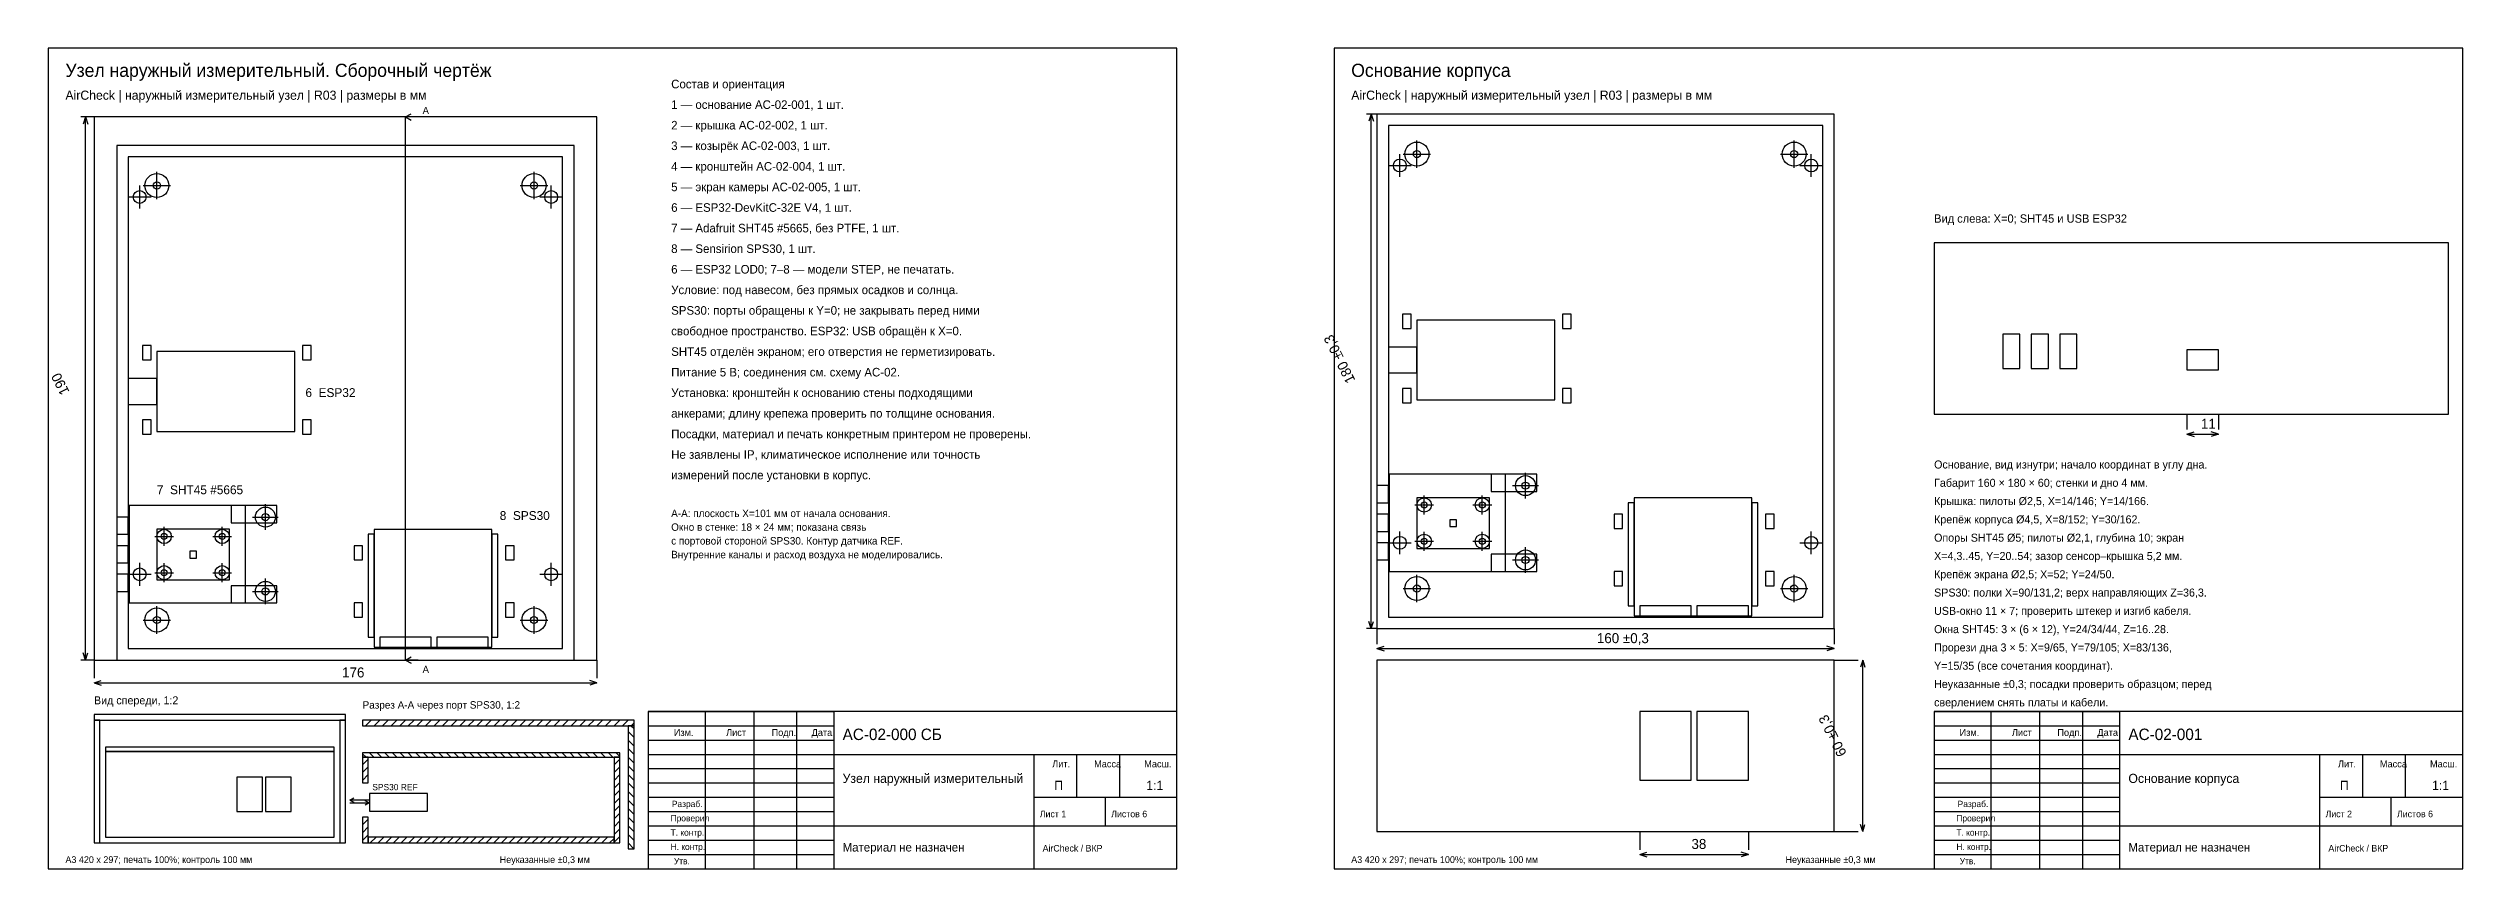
# Model space of a CAD drawing. Header units: millimetres. Extents: x 20 to 2665, y 5 to 292.
# Drawn here: x 20 to 865, y 5 to 292 of the extents above; entities that cross this region are included whole.
import ezdxf

# ---------------------------------------------------------------- set-up
doc = ezdxf.new("R2010")
doc.units = ezdxf.units.MM
for name, color, linetype in [('D-CENTER', 7, 'Continuous'), ('D-DETAIL', 7, 'Continuous'), ('D-DIM', 7, 'Continuous'), ('D-OUTLINE', 7, 'Continuous'), ('D-REF', 7, 'Continuous'), ('D-TEXT', 7, 'Continuous')]:
    doc.layers.add(name, color=color, linetype=linetype)

msp = doc.modelspace()

# ---------------------------------------------------------------- linework, layer by layer
at = {"layer": 'D-CENTER'}
for p, q in [((145, 78), (145, 268)), ((493, 247), (493, 255)), ((494.2, 255), (503.8, 255)), ((499, 250.2), (499, 259.8)), ((626.2, 255), (635.8, 255)), ((631, 250.2), (631, 259.8)), ((637, 247), (637, 255)), ((58, 239.2), (58, 248.8)), ((190, 239.2), (190, 248.8)), ((489, 251), (497, 251)), ((633, 251), (641, 251)), ((48, 240), (56, 240)), ((52, 236), (52, 244)), ((53.2, 244), (62.8, 244)), ((185.2, 244), (194.8, 244)), ((192, 240), (200, 240)), ((196, 236), (196, 244)), ((501.54, 128.94), (501.54, 135.54)), ((521.86, 128.94), (521.86, 135.54)), ((532.5, 139), (541.5, 139)), ((537, 134.5), (537, 143.5)), ((91.5, 128), (100.5, 128)), ((96, 123.5), (96, 132.5)), ((498.24, 132.24), (504.84, 132.24)), ((518.56, 132.24), (525.16, 132.24)), ((57.24, 121.24), (63.84, 121.24)), ((60.54, 117.94), (60.54, 124.54)), ((77.56, 121.24), (84.16, 121.24)), ((80.86, 117.94), (80.86, 124.54)), ((489, 119), (497, 119)), ((493, 115), (493, 123)), ((498.24, 119.54), (504.84, 119.54)), ((501.54, 116.24), (501.54, 122.84)), ((518.56, 119.54), (525.16, 119.54)), ((521.86, 116.24), (521.86, 122.84)), ((633, 119), (641, 119)), ((637, 115), (637, 123)), ((52, 104), (52, 112)), ((60.54, 105.24), (60.54, 111.84)), ((80.86, 105.24), (80.86, 111.84)), ((196, 104), (196, 112)), ((532.5, 113), (541.5, 113)), ((537, 108.5), (537, 117.5)), ((48, 108), (56, 108)), ((57.24, 108.54), (63.84, 108.54)), ((77.56, 108.54), (84.16, 108.54)), ((91.5, 102), (100.5, 102)), ((96, 97.5), (96, 106.5)), ((192, 108), (200, 108)), ((494.2, 103), (503.8, 103)), ((499, 98.2), (499, 107.8)), ((626.2, 103), (635.8, 103)), ((631, 98.2), (631, 107.8)), ((58, 87.2), (58, 96.8)), ((190, 87.2), (190, 96.8)), ((53.2, 92), (62.8, 92)), ((185.2, 92), (194.8, 92))]:
    msp.add_line(p, q, dxfattribs=at)
at = {"layer": 'D-DETAIL'}
for p, q in [((145, 268), (147, 269.1)), ((149.5, 268), (145, 268)), ((145, 268), (147, 266.9)), ((641, 265), (489, 265)), ((489, 265), (489, 93)), ((641, 93), (641, 265)), ((200, 254), (48, 254)), ((48, 254), (48, 82)), ((200, 82), (200, 254)), ((497, 199), (494, 199)), ((494, 199), (494, 194)), ((497, 194), (497, 199)), ((553, 199), (550, 199)), ((550, 199), (550, 194)), ((553, 194), (553, 199)), ((56, 188), (53, 188)), ((53, 188), (53, 183)), ((56, 183), (56, 188)), ((112, 188), (109, 188)), ((109, 188), (109, 183)), ((112, 183), (112, 188)), ((494, 194), (497, 194)), ((550, 194), (553, 194)), ((710, 192), (704, 192)), ((704, 192), (704, 180)), ((710, 180), (710, 192)), ((720, 192), (714, 192)), ((714, 192), (714, 180)), ((720, 180), (720, 192)), ((730, 192), (724, 192)), ((724, 192), (724, 180)), ((730, 180), (730, 192)), ((779.5, 186.5), (768.5, 186.5)), ((768.5, 186.5), (768.5, 179.5)), ((779.5, 179.5), (779.5, 186.5)), ((53, 183), (56, 183)), ((109, 183), (112, 183)), ((704, 180), (710, 180)), ((714, 180), (720, 180)), ((724, 180), (730, 180)), ((768.5, 179.5), (779.5, 179.5)), ((497, 173), (494, 173)), ((494, 173), (494, 168)), ((497, 168), (497, 173)), ((553, 173), (550, 173)), ((550, 173), (550, 168)), ((553, 168), (553, 173)), ((56, 162), (53, 162)), ((53, 162), (53, 157)), ((56, 157), (56, 162)), ((112, 162), (109, 162)), ((109, 162), (109, 157)), ((112, 157), (112, 162)), ((494, 168), (497, 168)), ((550, 168), (553, 168)), ((53, 157), (56, 157)), ((109, 157), (112, 157)), ((489, 139), (485, 139)), ((485, 139), (485, 133)), ((489, 133), (489, 139)), ((530, 143), (489.3, 143)), ((489.3, 143), (489.3, 109)), ((541, 143), (525, 143)), ((525, 143), (525, 137)), ((525, 137), (541, 137)), ((530, 109), (530, 143)), ((541, 137), (541, 143)), ((48, 128), (44, 128)), ((44, 128), (44, 122)), ((48, 122), (48, 128)), ((89, 132), (48.3, 132)), ((48.3, 132), (48.3, 98)), ((100, 132), (84, 132)), ((84, 132), (84, 126)), ((89, 98), (89, 132)), ((100, 126), (100, 132)), ((485, 133), (489, 133)), ((489, 129), (485, 129)), ((485, 129), (485, 123)), ((489, 123), (489, 129)), ((512.9, 127.09), (510.5, 127.09)), ((510.5, 127.09), (510.5, 124.69)), ((512.9, 124.69), (512.9, 127.09)), ((571, 129), (568, 129)), ((568, 129), (568, 124)), ((571, 124), (571, 129)), ((575, 133), (572.9, 133)), ((572.9, 133), (572.9, 97)), ((575, 97), (575, 133)), ((618.3, 133), (616.2, 133)), ((616.2, 133), (616.2, 97)), ((618.3, 97), (618.3, 133)), ((624, 129), (621, 129)), ((621, 129), (621, 124)), ((624, 124), (624, 129)), ((44, 122), (48, 122)), ((84, 126), (100, 126)), ((134, 122), (131.9, 122)), ((131.9, 122), (131.9, 86)), ((134, 86), (134, 122)), ((177.3, 122), (175.2, 122)), ((175.2, 122), (175.2, 86)), ((177.3, 86), (177.3, 122)), ((485, 123), (489, 123)), ((489, 119), (485, 119)), ((485, 119), (485, 113)), ((489, 113), (489, 119)), ((510.5, 124.69), (512.9, 124.69)), ((568, 124), (571, 124)), ((621, 124), (624, 124)), ((48, 118), (44, 118)), ((44, 118), (44, 112)), ((44, 112), (48, 112)), ((48, 112), (48, 118)), ((71.9, 116.09), (69.5, 116.09)), ((69.5, 116.09), (69.5, 113.69)), ((69.5, 113.69), (71.9, 113.69)), ((71.9, 113.69), (71.9, 116.09)), ((130, 118), (127, 118)), ((127, 118), (127, 113)), ((127, 113), (130, 113)), ((130, 113), (130, 118)), ((183, 118), (180, 118)), ((180, 118), (180, 113)), ((180, 113), (183, 113)), ((183, 113), (183, 118)), ((485, 113), (489, 113)), ((541, 115), (525, 115)), ((525, 115), (525, 109)), ((541, 109), (541, 115)), ((48, 108), (44, 108)), ((44, 108), (44, 102)), ((44, 102), (48, 102)), ((48, 102), (48, 108)), ((100, 104), (84, 104)), ((84, 104), (84, 98)), ((100, 98), (100, 104)), ((489.3, 109), (530, 109)), ((525, 109), (541, 109)), ((571, 109), (568, 109)), ((568, 109), (568, 104)), ((568, 104), (571, 104)), ((571, 104), (571, 109)), ((624, 109), (621, 109)), ((621, 109), (621, 104)), ((621, 104), (624, 104)), ((624, 104), (624, 109)), ((48.3, 98), (89, 98)), ((84, 98), (100, 98)), ((130, 98), (127, 98)), ((127, 98), (127, 93)), ((127, 93), (130, 93)), ((130, 93), (130, 98)), ((183, 98), (180, 98)), ((180, 98), (180, 93)), ((180, 93), (183, 93)), ((183, 93), (183, 98)), ((489, 93), (641, 93)), ((572.9, 97), (575, 97)), ((595, 97), (577, 97)), ((577, 97), (577, 93)), ((577, 93), (595, 93)), ((595, 93), (595, 97)), ((615, 97), (597, 97)), ((597, 97), (597, 93)), ((597, 93), (615, 93)), ((615, 93), (615, 97)), ((616.2, 97), (618.3, 97)), ((131.9, 86), (134, 86)), ((154, 86), (136, 86)), ((136, 86), (136, 82)), ((154, 82), (154, 86)), ((174, 86), (156, 86)), ((156, 86), (156, 82)), ((174, 82), (174, 86)), ((175.2, 86), (177.3, 86)), ((48, 82), (200, 82)), ((136, 82), (154, 82)), ((145, 78), (147, 79.1)), ((149.5, 78), (145, 78)), ((145, 78), (147, 76.9)), ((156, 82), (174, 82)), ((230, 60), (295, 60)), ((250, 5), (250, 60)), ((267, 5), (267, 60)), ((282, 5), (282, 60)), ((595, 60), (577, 60)), ((577, 60), (577, 36)), ((595, 36), (595, 60)), ((615, 60), (597, 60)), ((597, 60), (597, 36)), ((615, 36), (615, 60)), ((680, 60), (745, 60)), ((700, 5), (700, 60)), ((717, 5), (717, 60)), ((732, 5), (732, 60)), ((124, 59), (36, 59)), ((36, 59), (36, 57)), ((36, 57), (124, 57)), ((38, 57), (36, 57)), ((36, 57), (36, 14)), ((38, 14), (38, 57)), ((124, 57), (122, 57)), ((122, 57), (122, 14)), ((124, 57), (124, 59)), ((124, 14), (124, 57)), ((131, 55), (133, 57)), ((134, 55), (136, 57)), ((137, 55), (139, 57)), ((140, 55), (142, 57)), ((143, 55), (145, 57)), ((146, 55), (148, 57)), ((149, 55), (151, 57)), ((152, 55), (154, 57)), ((155, 55), (157, 57)), ((158, 55), (160, 57)), ((161, 55), (163, 57)), ((164, 55), (166, 57)), ((167, 55), (169, 57)), ((170, 55), (172, 57)), ((173, 55), (175, 57)), ((176, 55), (178, 57)), ((179, 55), (181, 57)), ((182, 55), (184, 57)), ((185, 55), (187, 57)), ((188, 55), (190, 57)), ((191, 55), (193, 57)), ((194, 55), (196, 57)), ((197, 55), (199, 57)), ((200, 55), (202, 57)), ((203, 55), (205, 57)), ((206, 55), (208, 57)), ((209, 55), (211, 57)), ((212, 55), (214, 57)), ((215, 55), (217, 57)), ((218, 55), (220, 57)), ((221, 55), (223, 57)), ((222.9, 53), (225, 50.9)), ((225, 53.9), (223.9, 55)), ((225, 56), (224, 55)), ((230, 55), (295, 55)), ((680, 55), (745, 55)), ((120, 47.5), (40, 47.5)), ((40, 47.5), (40, 46)), ((40, 46), (120, 46)), ((120, 46), (120, 47.5)), ((130, 45.2), (131.2, 44)), ((130, 41.3), (132, 43.3)), ((133.9, 44), (132.4, 45.5)), ((136.6, 44), (135.1, 45.5)), ((139.3, 44), (137.8, 45.5)), ((142, 44), (140.5, 45.5)), ((144.7, 44), (143.2, 45.5)), ((147.4, 44), (145.9, 45.5)), ((150.1, 44), (148.6, 45.5)), ((152.8, 44), (151.3, 45.5)), ((155.5, 44), (154, 45.5)), ((158.2, 44), (156.7, 45.5)), ((160.9, 44), (159.4, 45.5)), ((163.6, 44), (162.1, 45.5)), ((166.3, 44), (164.8, 45.5)), ((169, 44), (167.5, 45.5)), ((171.7, 44), (170.2, 45.5)), ((174.4, 44), (172.9, 45.5)), ((177.1, 44), (175.6, 45.5)), ((179.8, 44), (178.3, 45.5)), ((182.5, 44), (181, 45.5)), ((185.2, 44), (183.7, 45.5)), ((187.9, 44), (186.4, 45.5)), ((190.6, 44), (189.1, 45.5)), ((193.3, 44), (191.8, 45.5)), ((196, 44), (194.5, 45.5)), ((198.7, 44), (197.2, 45.5)), ((201.4, 44), (199.9, 45.5)), ((204.1, 44), (202.6, 45.5)), ((206.8, 44), (205.3, 45.5)), ((209.5, 44), (208, 45.5)), ((212.2, 44), (210.7, 45.5)), ((214.9, 44), (213.4, 45.5)), ((217.6, 44), (216.1, 45.5)), ((218, 41.3), (220, 43.3)), ((220, 44.3), (218.8, 45.5)), ((222.9, 50), (225, 47.9)), ((222.9, 47), (225, 44.9)), ((222.9, 44), (225, 41.9)), ((230, 50), (295, 50)), ((230, 45), (295, 45)), ((680, 50), (745, 50)), ((680, 45), (745, 45)), ((95, 37), (86, 37)), ((86, 37), (86, 25)), ((95, 25), (95, 37)), ((105, 37), (96, 37)), ((96, 37), (96, 25)), ((105, 25), (105, 37)), ((130, 38.6), (132, 40.6)), ((130, 35.9), (132, 37.9)), ((132, 35.2), (131.8, 35)), ((218, 38.6), (220, 40.6)), ((218, 35.9), (220, 37.9)), ((218, 33.2), (220, 35.2)), ((222.9, 41), (225, 38.9)), ((222.9, 38), (225, 35.9)), ((222.9, 35), (225, 32.9)), ((230, 40), (295, 40)), ((230, 35), (295, 35)), ((577, 36), (595, 36)), ((597, 36), (615, 36)), ((680, 40), (745, 40)), ((680, 35), (745, 35)), ((125.5, 29), (126.9, 29.77)), ((132.3, 29), (125.5, 29)), ((125.5, 29), (126.9, 28.23)), ((125.5, 28), (132.3, 28)), ((132.3, 28), (130.9, 28.77)), ((132.3, 28), (130.9, 27.23)), ((218, 30.5), (220, 32.5)), ((218, 27.8), (220, 29.8)), ((218, 25.1), (220, 27.1)), ((222.9, 32), (225, 29.9)), ((222.9, 29), (225, 26.9)), ((222.9, 26), (225, 23.9)), ((230, 30), (295, 30)), ((680, 30), (745, 30)), ((86, 25), (95, 25)), ((96, 25), (105, 25)), ((130, 20.3), (132, 22.3)), ((130, 17.6), (132, 19.6)), ((130, 14.9), (132, 16.9)), ((218, 22.4), (220, 24.4)), ((218, 19.7), (220, 21.7)), ((218, 17), (220, 19)), ((222.9, 23), (225, 20.9)), ((222.9, 20), (225, 17.9)), ((222.9, 17), (225, 14.9)), ((230, 25), (295, 25)), ((230, 20), (295, 20)), ((680, 25), (745, 25)), ((680, 20), (745, 20)), ((36, 14), (38, 14)), ((122, 14), (124, 14)), ((132, 14.2), (131.8, 14)), ((132.7, 14), (134.7, 16)), ((135.4, 14), (137.4, 16)), ((138.1, 14), (140.1, 16)), ((140.8, 14), (142.8, 16)), ((143.5, 14), (145.5, 16)), ((146.2, 14), (148.2, 16)), ((148.9, 14), (150.9, 16)), ((151.6, 14), (153.6, 16)), ((154.3, 14), (156.3, 16)), ((157, 14), (159, 16)), ((159.7, 14), (161.7, 16)), ((162.4, 14), (164.4, 16)), ((165.1, 14), (167.1, 16)), ((167.8, 14), (169.8, 16)), ((170.5, 14), (172.5, 16)), ((173.2, 14), (175.2, 16)), ((175.9, 14), (177.9, 16)), ((178.6, 14), (180.6, 16)), ((181.3, 14), (183.3, 16)), ((184, 14), (186, 16)), ((186.7, 14), (188.7, 16)), ((189.4, 14), (191.4, 16)), ((192.1, 14), (194.1, 16)), ((194.8, 14), (196.8, 16)), ((197.5, 14), (199.5, 16)), ((200.2, 14), (202.2, 16)), ((202.9, 14), (204.9, 16)), ((205.6, 14), (207.6, 16)), ((208.3, 14), (210.3, 16)), ((211, 14), (213, 16)), ((213.7, 14), (215.7, 16)), ((218, 15.6), (216.4, 14)), ((218, 14.3), (220, 16.3)), ((222.9, 14), (224.9, 12)), ((230, 15), (295, 15)), ((230, 10), (295, 10)), ((680, 15), (745, 15)), ((680, 10), (745, 10))]:
    msp.add_line(p, q, dxfattribs=at)
for centre, radius in [((499, 255), 4.2), ((631, 255), 4.2), ((58, 244), 4.2), ((190, 244), 4.2), ((537, 139), 3.5), ((96, 128), 3.5), ((501.54, 132.24), 2.5), ((521.86, 132.24), 2.5), ((60.54, 121.24), 2.5), ((80.86, 121.24), 2.5), ((501.54, 119.54), 2.5), ((521.86, 119.54), 2.5), ((60.54, 108.54), 2.5), ((80.86, 108.54), 2.5), ((537, 113), 3.5), ((96, 102), 3.5), ((499, 103), 4.2), ((631, 103), 4.2), ((58, 92), 4.2), ((190, 92), 4.2)]:
    msp.add_circle(centre, radius, dxfattribs=at)
at = {"layer": 'D-DIM'}
for p, q in [((36, 268), (31.4, 268)), ((33, 268), (32.2, 265.5)), ((33, 78), (33, 268)), ((33, 268), (33.8, 265.5)), ((485, 269), (481.4, 269)), ((483, 269), (482.2, 266.5)), ((483, 89), (483, 269)), ((483, 269), (483.8, 266.5)), ((768.5, 164), (768.5, 158.6)), ((779.5, 164), (779.5, 158.6)), ((768.5, 157), (771, 157.8)), ((768.5, 157), (779.5, 157)), ((768.5, 157), (771, 156.2)), ((779.5, 157), (777, 157.8)), ((779.5, 157), (777, 156.2)), ((485, 89), (481.4, 89)), ((483, 89), (482.2, 91.5)), ((483, 89), (483.8, 91.5)), ((485, 89), (485, 83.6)), ((645, 89), (645, 83.6)), ((36, 78), (31.4, 78)), ((33, 78), (32.2, 80.5)), ((33, 78), (33.8, 80.5)), ((36, 78), (36, 71.6)), ((212, 78), (212, 71.6)), ((485, 82), (487.5, 82.8)), ((485, 82), (645, 82)), ((485, 82), (487.5, 81.2)), ((645, 82), (642.5, 82.8)), ((645, 82), (642.5, 81.2)), ((645, 78), (653.4, 78)), ((655, 78), (654.2, 75.5)), ((655, 18), (655, 78)), ((655, 78), (655.8, 75.5)), ((36, 70), (38.5, 70.8)), ((36, 70), (212, 70)), ((36, 70), (38.5, 69.2)), ((212, 70), (209.5, 70.8)), ((212, 70), (209.5, 69.2)), ((577, 18), (577, 11.6)), ((615, 18), (615, 11.6)), ((645, 18), (653.4, 18)), ((655, 18), (654.2, 20.5)), ((655, 18), (655.8, 20.5)), ((577, 10), (579.5, 10.8)), ((577, 10), (615, 10)), ((577, 10), (579.5, 9.2)), ((615, 10), (612.5, 10.8)), ((615, 10), (612.5, 9.2))]:
    msp.add_line(p, q, dxfattribs=at)
at = {"layer": 'D-OUTLINE'}
for p, q in [((415, 292), (20, 292)), ((20, 292), (20, 5)), ((415, 5), (415, 292)), ((865, 292), (470, 292)), ((470, 292), (470, 5)), ((865, 5), (865, 292)), ((645, 269), (485, 269)), ((485, 269), (485, 89)), ((645, 89), (645, 269)), ((204, 258), (44, 258)), ((44, 258), (44, 78)), ((204, 78), (204, 258)), ((860, 224), (680, 224)), ((680, 224), (680, 164)), ((860, 164), (860, 224)), ((680, 164), (860, 164)), ((485, 89), (645, 89)), ((44, 78), (204, 78)), ((645, 78), (485, 78)), ((485, 78), (485, 18)), ((645, 18), (645, 78)), ((415, 60), (230, 60)), ((230, 60), (230, 5)), ((295, 5), (295, 60)), ((415, 5), (415, 60)), ((865, 60), (680, 60)), ((680, 60), (680, 5)), ((745, 5), (745, 60)), ((865, 5), (865, 60)), ((124, 59), (36, 59)), ((36, 59), (36, 14)), ((124, 14), (124, 59)), ((225, 57), (130, 57)), ((130, 57), (130, 55)), ((130, 55), (225, 55)), ((225, 55), (222.9, 55)), ((222.9, 55), (222.9, 12)), ((225, 55), (225, 57)), ((225, 12), (225, 55)), ((120, 46), (40, 46)), ((40, 46), (40, 16)), ((120, 16), (120, 46)), ((220, 45.5), (130, 45.5)), ((130, 45.5), (130, 44)), ((132, 44), (130, 44)), ((130, 44), (130, 35)), ((130, 44), (220, 44)), ((132, 35), (132, 44)), ((220, 44), (218, 44)), ((218, 44), (218, 14)), ((220, 44), (220, 45.5)), ((220, 14), (220, 44)), ((295, 45), (415, 45)), ((365, 5), (365, 45)), ((380, 30), (380, 45)), ((395, 30), (395, 45)), ((745, 45), (865, 45)), ((815, 5), (815, 45)), ((830, 30), (830, 45)), ((845, 30), (845, 45)), ((130, 35), (132, 35)), ((365, 30), (415, 30)), ((390, 20), (390, 30)), ((815, 30), (865, 30)), ((840, 20), (840, 30)), ((132, 23), (130, 23)), ((130, 23), (130, 14)), ((132, 14), (132, 23)), ((295, 20), (415, 20)), ((485, 18), (645, 18)), ((745, 20), (865, 20)), ((36, 14), (124, 14)), ((40, 16), (120, 16)), ((130, 14), (132, 14)), ((218, 16), (132, 16)), ((132, 16), (132, 14)), ((132, 14), (218, 14)), ((218, 14), (218, 16)), ((218, 14), (220, 14)), ((222.9, 12), (225, 12)), ((20, 5), (415, 5)), ((230, 5), (415, 5)), ((470, 5), (865, 5)), ((680, 5), (865, 5))]:
    msp.add_line(p, q, dxfattribs=at)
for centre, radius in [((499, 255), 1.25), ((631, 255), 1.25), ((58, 244), 1.25), ((190, 244), 1.25), ((493, 251), 2.25), ((637, 251), 2.25), ((52, 240), 2.25), ((196, 240), 2.25), ((537, 139), 1.25), ((96, 128), 1.25), ((501.54, 132.24), 1.05), ((521.86, 132.24), 1.05), ((60.54, 121.24), 1.05), ((80.86, 121.24), 1.05), ((493, 119), 2.25), ((501.54, 119.54), 1.05), ((521.86, 119.54), 1.05), ((637, 119), 2.25), ((52, 108), 2.25), ((196, 108), 2.25), ((537, 113), 1.25), ((60.54, 108.54), 1.05), ((80.86, 108.54), 1.05), ((96, 102), 1.25), ((499, 103), 1.25), ((631, 103), 1.25), ((58, 92), 1.25), ((190, 92), 1.25)]:
    msp.add_circle(centre, radius, dxfattribs=at)
at = {"layer": 'D-REF'}
for p, q in [((212, 268), (36, 268)), ((36, 268), (36, 78)), ((212, 78), (212, 268)), ((547.26, 196.94), (499, 196.94)), ((499, 196.94), (499, 169)), ((547.26, 169), (547.26, 196.94)), ((106.26, 185.94), (58, 185.94)), ((58, 185.94), (58, 158)), ((106.26, 158), (106.26, 185.94)), ((499, 187.44), (489, 187.44)), ((489, 187.44), (489, 178.44)), ((499, 178.44), (499, 187.44)), ((489, 178.44), (499, 178.44)), ((58, 176.44), (48, 176.44)), ((48, 176.44), (48, 167.44)), ((58, 167.44), (58, 176.44)), ((499, 169), (547.26, 169)), ((48, 167.44), (58, 167.44)), ((58, 158), (106.26, 158)), ((524.4, 134.78), (499, 134.78)), ((499, 134.78), (499, 117)), ((524.4, 117), (524.4, 134.78)), ((616.2, 134.7), (575, 134.7)), ((575, 134.7), (575, 93.5)), ((616.2, 93.5), (616.2, 134.7)), ((83.4, 123.78), (58, 123.78)), ((58, 123.78), (58, 106)), ((83.4, 106), (83.4, 123.78)), ((175.2, 123.7), (134, 123.7)), ((134, 123.7), (134, 82.5)), ((175.2, 82.5), (175.2, 123.7)), ((499, 117), (524.4, 117)), ((58, 106), (83.4, 106)), ((575, 93.5), (616.2, 93.5)), ((36, 78), (212, 78)), ((134, 82.5), (175.2, 82.5)), ((152.7, 31.25), (132.4, 31.25)), ((132.4, 31.25), (132.4, 25.15)), ((152.7, 25.15), (152.7, 31.25)), ((132.4, 25.15), (152.7, 25.15))]:
    msp.add_line(p, q, dxfattribs=at)
for centre in [(52, 240), (196, 240), (52, 108), (196, 108)]:
    msp.add_circle(centre, 2.25, dxfattribs=at)

# ---------------------------------------------------------------- texts
at = {"layer": 'D-TEXT'}
for s, height, p in [('Узел наружный измерительный. Сборочный чертёж', 4.6, (26, 282)), ('Состав и ориентация', 3, (238, 278)), ('Основание корпуса', 4.6, (476, 282)), ('AirCheck | наружный измерительный узел | R03 | размеры в мм', 3.2, (26, 274)), ('А', 2.5, (151, 269)), ('1 — основание AC-02-001, 1 шт.', 3, (238, 270.8)), ('AirCheck | наружный измерительный узел | R03 | размеры в мм', 3.2, (476, 274)), ('2 — крышка AC-02-002, 1 шт.', 3, (238, 263.6)), ('3 — козырёк AC-02-003, 1 шт.', 3, (238, 256.4)), ('4 — кронштейн AC-02-004, 1 шт.', 3, (238, 249.2)), ('5 — экран камеры AC-02-005, 1 шт.', 3, (238, 242)), ('6 — ESP32-DevKitC-32E V4, 1 шт.', 3, (238, 234.8)), ('7 — Adafruit SHT45 #5665, без PTFE, 1 шт.', 3, (238, 227.6)), ('Вид слева: X=0; SHT45 и USB ESP32', 2.9, (680, 231)), ('8 — Sensirion SPS30, 1 шт.', 3, (238, 220.4)), ('6 — ESP32 LOD0; 7–8 — модели STEP, не печатать.', 3, (238, 213.2)), ('Условие: под навесом, без прямых осадков и солнца.', 3, (238, 206)), ('свободное пространство. ESP32: USB обращён к X=0.', 3, (238, 191.6)), ('SPS30: порты обращены к Y=0; не закрывать перед ними', 3, (238, 198.8)), ('SHT45 отделён экраном; его отверстия не герметизировать.', 3, (238, 184.4)), ('Питание 5 В; соединения см. схему AC-02.', 3, (238, 177.2)), ('6  ESP32', 3.1, (110, 170)), ('Установка: кронштейн к основанию стены подходящими', 3, (238, 170)), ('анкерами; длину крепежа проверить по толщине основания.', 3, (238, 162.8)), ('11', 3.5, (773.383, 158.9)), ('Посадки, материал и печать конкретным принтером не проверены.', 3, (238, 155.6)), ('измерений после установки в корпус.', 3, (238, 141.2)), ('Не заявлены IP, климатическое исполнение или точность', 3, (238, 148.4)), ('Основание, вид изнутри; начало координат в углу дна.', 2.8, (680, 145)), ('7  SHT45 #5665', 3.1, (58, 136)), ('Габарит 160 × 180 × 60; стенки и дно 4 мм.', 2.8, (680, 138.6)), ('8  SPS30', 3.1, (178, 127)), ('А-А: плоскость X=101 мм от начала основания.', 2.6, (238, 128)), ('Крышка: пилоты Ø2,5, X=14/146; Y=14/166.', 2.8, (680, 132.2)), ('Крепёж корпуса Ø4,5, X=8/152; Y=30/162.', 2.8, (680, 125.8)), ('с портовой стороной SPS30. Контур датчика REF.', 2.6, (238, 118.4)), ('Окно в стенке: 18 × 24 мм; показана связь', 2.6, (238, 123.2)), ('Опоры SHT45 Ø5; пилоты Ø2,1, глубина 10; экран', 2.8, (680, 119.4)), ('Внутренние каналы и расход воздуха не моделировались.', 2.6, (238, 113.6)), ('X=4,3..45, Y=20..54; зазор сенсор–крышка 5,2 мм.', 2.8, (680, 113)), ('SPS30: полки X=90/131,2; верх направляющих Z=36,3.', 2.8, (680, 100.2)), ('Крепёж экрана Ø2,5; X=52; Y=24/50.', 2.8, (680, 106.6)), ('USB-окно 11 × 7; проверить штекер и изгиб кабеля.', 2.8, (680, 93.8)), ('160 ±0,3', 3.5, (561.975, 83.9)), ('Окна SHT45: 3 × (6 × 12), Y=24/34/44, Z=16..28.', 2.8, (680, 87.4)), ('Y=15/35 (все сочетания координат).', 2.8, (680, 74.6)), ('Прорези дна 3 × 5: X=9/65, Y=79/105; X=83/136,', 2.8, (680, 81)), ('176', 3.5, (122.827, 71.9)), ('А', 2.5, (151, 73.5)), ('Неуказанные ±0,3; посадки проверить образцом; перед', 2.8, (680, 68.2)), ('Вид спереди, 1:2', 2.8, (36, 62.5)), ('Разрез А-А через порт SPS30, 1:2', 2.6, (130, 61)), ('сверлением снять платы и кабели.', 2.8, (680, 61.8)), ('Изм.', 2.4, (238.921, 51.45)), ('Лист', 2.4, (257.23, 51.45)), ('Подп.', 2.4, (273.145, 51.45)), ('Дата', 2.4, (287.145, 51.45)), ('AC-02-000 СБ', 4, (298, 50)), ('Изм.', 2.4, (688.92, 51.45)), ('Лист', 2.4, (707.23, 51.45)), ('Подп.', 2.4, (723.145, 51.45)), ('Дата', 2.4, (737.145, 51.45)), ('AC-02-001', 4, (748, 50)), ('Лит.', 2.4, (371.357, 40.45)), ('Масса', 2.4, (386.018, 40.45)), ('Масш.', 2.4, (403.561, 40.45)), ('Лит.', 2.4, (821.357, 40.45)), ('Масса', 2.4, (836.018, 40.45)), ('Масш.', 2.4, (853.561, 40.45)), ('SPS30 REF', 2.2, (133.4, 32.45)), ('Узел наружный измерительный', 3.2, (298, 35)), ('П', 3.2, (372.048, 32.55)), ('1:1', 3.2, (404.266, 32.55)), ('Основание корпуса', 3.2, (748, 35)), ('П', 3.2, (822.048, 32.55)), ('1:1', 3.2, (854.266, 32.55)), ('Разраб.', 2.2, (238.234, 26.55)), ('Разраб.', 2.2, (688.234, 26.55)), ('Т. контр.', 2.2, (237.788, 16.55)), ('Проверил', 2.2, (237.788, 21.55)), ('Лист 1', 2.3, (367, 23)), ('Листов 6', 2.3, (392, 23)), ('Т. контр.', 2.2, (687.788, 16.55)), ('Проверил', 2.2, (687.788, 21.55)), ('Лист 2', 2.3, (817, 23)), ('Листов 6', 2.3, (842, 23)), ('А3 420 x 297; печать 100%; контроль 100 мм', 2.35, (26, 7)), ('Неуказанные ±0,3 мм', 2.35, (178, 7)), ('Н. контр.', 2.2, (237.788, 11.55)), ('Утв.', 2.2, (238.952, 6.55)), ('Материал не назначен', 3, (298, 11)), ('AirCheck / ВКР', 2.3, (368, 11)), ('А3 420 x 297; печать 100%; контроль 100 мм', 2.35, (476, 7)), ('38', 3.5, (595.074, 11.9)), ('Неуказанные ±0,3 мм', 2.35, (628, 7)), ('Н. контр.', 2.2, (687.788, 11.55)), ('Утв.', 2.2, (688.952, 6.55)), ('Материал не назначен', 3, (748, 11)), ('AirCheck / ВКР', 2.3, (818, 11))]:
    msp.add_text(s, height=height, dxfattribs=at).set_placement(p)
for s, p in [('180 ±0,3', (477.5, 175.913)), ('190', (27.5, 171.827)), ('60 ±0,3', (649.5, 45.284))]:
    msp.add_text(s, height=3.5, rotation=5156.620156, dxfattribs=at).set_placement(p)

doc.saveas('drawing.dxf')
